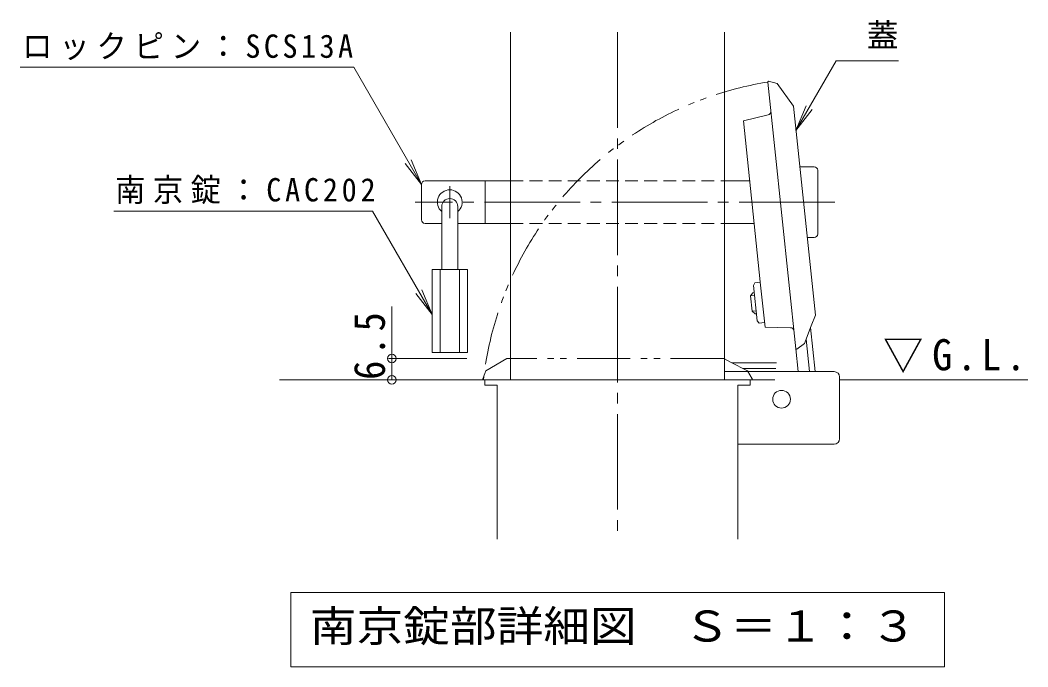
# Model space of a CAD drawing. Units: millimetres on the paper, enlarged 10 times, with parts at other scales. Extents: x -1594 to 1819, y -1371 to 832.
# Drawn here: x 540 to 1489, y -395 to 215 of the extents above; entities that cross this region are included whole.
import ezdxf
from ezdxf.enums import TextEntityAlignment as Align

# ---------------------------------------------------------------- set-up
doc = ezdxf.new("R2010")
doc.units = ezdxf.units.MM
doc.header["$LTSCALE"] = 10
doc.header["$PDMODE"] = 32
doc.header["$PDSIZE"] = 8
for name, pattern in [('CHAIN1', [8, 5, -1, 1, -1]), ('CHAIN2', [12, 9, -1, 1, -1]), ('DASHED1', [1.8, 1.2, -0.6]), ('DOUBLE_CHAIN1', [8.8, 5, -1, 0.6, -0.6, 0.6, -1])]:
    doc.linetypes.add(name, pattern=pattern)
for name, color, linetype, lineweight in [('D-0', 4, 'Continuous', 9), ('D-1', 3, 'Continuous', 9), ('D-4', 7, 'Continuous', 9), ('D-5', 7, 'Continuous', 9), ('D-6', 7, 'Continuous', 9), ('D-9', 7, 'Continuous', 9), ('D-A', 2, 'Continuous', 9), ('D-B', 2, 'Continuous', 9), ('D-E', 4, 'Continuous', 9)]:
    doc.layers.add(name, color=color, linetype=linetype, lineweight=lineweight)
doc.styles.add('ＭＳ ゴシック', font='')
doc.styles.get('ＭＳ ゴシック').set_extended_font_data('MS Gothic')

msp = doc.modelspace()

# ---------------------------------------------------------------- linework, layer by layer
at = {"layer": 'D-0', "color": 7, "linetype": 'CHAIN2'}
for p, q in [((1102.69, 203.19), (1102.69, -274.63)), ((1307.3, 43.05), (911.95, 43.05))]:
    msp.add_line(p, q, dxfattribs=at)
at = {"layer": 'D-0'}
for p, q in [((1270.62, -95.09), (1244.2, 156.24)), ((1245.04, 156.95), (1252.99, 154.79)), ((1252.99, 154.79), (1268.36, 133.63)), ((1289.07, -63.38), (1268.36, 133.63)), ((1244.53, 125.21), (1221.22, 119.78)), ((1289.07, -63.38), (1285.12, -73.66)), ((1265.6, -75.29), (1241.67, -74.82)), ((977.69, -124.4), (1102.69, -124.4)), ((977.69, -124.4), (977.69, -129.4)), ((977.69, -124.4), (977.69, -129.4)), ((989.36, -129.4), (977.69, -129.4)), ((989.36, -129.4), (989.36, -274.63)), ((1019.7, -124.4), (995.53, -124.4)), ((1227.69, -124.4), (1102.69, -124.4)), ((1227.69, -129.4), (1216.02, -129.4)), ((1216.02, -129.4), (1216.02, -274.63)), ((1227.69, -124.4), (1227.69, -129.4))]:
    msp.add_line(p, q, dxfattribs=at)
at = {"layer": 'D-0', "linetype": 'DOUBLE_CHAIN1'}
for p, q in [((978.7, -115.81), (998.46, -104.4)), ((1202.71, -104.4), (998.46, -104.4)), ((1202.71, -104.4), (1209.25, -107.73)), ((975.71, -123.49), (978.7, -115.81)), ((1229.05, -124.4), (976.34, -124.4))]:
    msp.add_line(p, q, dxfattribs=at)
at = {"layer": 'D-0'}
msp.add_lwpolyline([(1221.22, 119.78), (1237.19, -32.2), (1237.21, -32.38)], dxfattribs=at)
at = {"layer": 'D-0', "linetype": 'DOUBLE_CHAIN1'}
msp.add_lwpolyline([(1209.25, -107.73), (1225.09, -115.81), (1229.67, -123.49)], dxfattribs=at)
for centre, radius, start, end in [((1294.56, -159.99), 320.21, 99.0478, 173.61877), ((976.34, -123.73), 0.667, 158.79398, 270)]:
    msp.add_arc(centre, radius, start, end, dxfattribs=at)
at = {"layer": 'D-0'}
for centre, radius, start, end in [((1244.87, 156.31), 0.667, 74.79398, 186), ((1243.77, 128.46), 3.33, 283.12502, 6), ((1265.54, -78.62), 3.33, 6, 88.87498), ((1271.28, -95.02), 0.667, 186, 297.20602), ((1229.05, -123.73), 0.667, 270, 21.20602)]:
    msp.add_arc(centre, radius, start, end, dxfattribs=at)
at = {"layer": 'D-1'}
for p, q in [((1001.86, -124.4), (1001.86, 203.19)), ((1203.52, -124.4), (1203.52, 203.19)), ((1306.86, -116.73), (1203.52, -116.73)), ((1311.86, -180.07), (1311.86, -121.73)), ((1306.86, -185.07), (1216.02, -185.07))]:
    msp.add_line(p, q, dxfattribs=at)
at = {"layer": 'D-1', "color": 4}
for p, q in [((1237.21, -32.38), (1241.67, -74.82)), ((1285.12, -73.66), (1278.75, -90.25)), ((1278.75, -90.25), (1271.59, -95.61))]:
    msp.add_line(p, q, dxfattribs=at)
at = {"layer": 'D-1'}
for centre, start, end in [((1306.86, -121.73), 0, 90), ((1306.86, -180.07), 270, 0)]:
    msp.add_arc(centre, 5, start, end, dxfattribs=at)
at = {"layer": 'D-4'}
for p, q in [((889.94, -55.36), (889.94, -124.4)), ((886.94, -104.4), (960.62, -104.4)), ((886.94, -124.4), (938.5, -124.4))]:
    msp.add_line(p, q, dxfattribs=at)
for p in [(889.94, -104.4), (889.94, -124.4)]:
    msp.add_point(p, dxfattribs=at)
at = {"layer": 'D-5'}
for p, q in [((1270.78, 110.63), (1308.61, 176.15)), ((1308.61, 176.15), (1367.41, 176.15)), ((854.14, 170.18), (539.77, 170.18)), ((917.92, 59.72), (854.14, 170.18)), ((1270.78, 110.63), (1280.35, 133.72)), ((1270.78, 110.63), (1286, 130.46)), ((917.92, 59.72), (902.7, 79.55)), ((917.92, 59.72), (908.35, 82.82)), ((927.92, -62.82), (912.7, -42.98)), ((927.92, -62.82), (918.35, -39.72)), ((794.69, -324.99), (1410.69, -324.99)), ((794.69, -324.99), (794.69, -394.99)), ((1410.69, -324.99), (1410.69, -394.99)), ((794.69, -394.99), (1410.69, -394.99))]:
    msp.add_line(p, q, dxfattribs=at)
msp.add_lwpolyline([(927.92, -62.82), (871.69, 34.45), (628.1, 34.45)], dxfattribs=at)
at = {"layer": 'D-6'}
for p, q in [((1287.92, 76.39), (1274.38, 76.39)), ((1291.25, 13.05), (1291.25, 73.05)), ((917.92, 59.72), (917.92, 26.39)), ((921.25, 63.05), (1001.86, 63.05)), ((977.92, 63.05), (977.92, 23.05)), ((1203.52, 63.05), (1227.18, 63.05)), ((921.25, 23.05), (937.09, 23.05)), ((952.09, 23.05), (1001.86, 23.05)), ((1203.52, 23.05), (1231.39, 23.05)), ((1281.39, 9.72), (1287.92, 9.72))]:
    msp.add_line(p, q, dxfattribs=at)
at = {"layer": 'D-6', "linetype": 'CHAIN1'}
msp.add_line((944.59, 58.11), (944.59, 27.9), dxfattribs=at)
at = {"layer": 'D-6', "linetype": 'DASHED1'}
for p, q in [((1001.86, 63.05), (1203.52, 63.05)), ((1001.86, 23.05), (1203.52, 23.05))]:
    msp.add_line(p, q, dxfattribs=at)
at = {"layer": 'D-6', "color": 2}
for p, q in [((1230.22, -42.34), (1227.84, -45.27)), ((1227.84, -45.27), (1231.82, -44.85)), ((1229.38, -59.85), (1227.84, -45.27)), ((1230.22, -42.34), (1231.54, -42.2)), ((1229.38, -59.85), (1233.35, -59.44)), ((1232.31, -62.23), (1229.38, -59.85)), ((1232.31, -62.23), (1233.63, -62.09)), ((1288.98, -116.73), (1284.6, -75.03))]:
    msp.add_line(p, q, dxfattribs=at)
at = {"layer": 'D-6', "color": 2, "linetype": 'DOUBLE_CHAIN1'}
msp.add_line((1252.5, -108.4), (1210.56, -108.4), dxfattribs=at)
at = {"layer": 'D-6', "color": 6}
for p, q in [((977.69, -124.4), (784.16, -124.4)), ((1311.86, -124.4), (1489.28, -124.4))]:
    msp.add_line(p, q, dxfattribs=at)
at = {"layer": 'D-6'}
for centre, radius, start, end in [((1287.92, 73.05), 3.33, 0, 90), ((921.25, 59.72), 3.33, 90, 180), ((944.59, 43.05), 11.67, 310.00777, 229.99527), ((921.25, 26.39), 3.33, 180, 270), ((1287.92, 13.05), 3.33, 270, 0)]:
    msp.add_arc(centre, radius, start, end, dxfattribs=at)
at = {"layer": 'D-9'}
for p, q in [((1283.62, -116.73), (1280.39, -85.98)), ((1272.89, -116.73), (1270.62, -95.09))]:
    msp.add_line(p, q, dxfattribs=at)
at = {"layer": 'D-9', "linetype": 'DOUBLE_CHAIN1'}
for p, q in [((1251.93, -113.73), (1221.02, -113.73)), ((1250.81, -124.4), (1229.05, -124.4))]:
    msp.add_line(p, q, dxfattribs=at)
at = {"layer": 'D-A'}
for p, q in [((937.09, 38.89), (937.09, -20.28)), ((952.09, 38.89), (952.09, -20.28)), ((961.25, -20.28), (927.92, -20.28)), ((927.92, -20.28), (927.92, -98.61)), ((935.42, -20.28), (935.42, -98.61)), ((953.75, -20.28), (953.75, -98.61))]:
    msp.add_line(p, q, dxfattribs=at)
msp.add_lwpolyline([(961.25, -20.28), (961.25, -98.61), (927.92, -98.61)], dxfattribs=at)
msp.add_arc((944.59, 38.89), 7.5, 0, 180, dxfattribs=at)
at = {"layer": 'D-B'}
for p, q in [((1230.85, -35.57), (1232.02, -32.93)), ((1230.85, -35.57), (1234.33, -68.72)), ((1232.02, -32.93), (1237.21, -32.38)), ((1234.33, -68.72), (1236.03, -71.05)), ((1236.03, -71.05), (1241.22, -70.51))]:
    msp.add_line(p, q, dxfattribs=at)
at = {"layer": 'D-E'}
msp.add_circle((1257.19, -142.73), 8.33, dxfattribs=at)

# ---------------------------------------------------------------- texts
at = {"layer": 'D-4', "color": 2, "insert": (883.94, -124.4), "char_height": 29.33, "attachment_point": 7, "rotation": 90, "style": 'ＭＳ ゴシック'}
msp.add_mtext('\\T1.27;\\W0.9;6.5', dxfattribs=at)
at = {"layer": 'D-4', "color": 2, "insert": (1352.75, -118.06), "char_height": 29.33, "attachment_point": 7, "style": 'ＭＳ ゴシック'}
msp.add_mtext('\\T1.22;\\W0.95;▽G.L.', dxfattribs=at)
at = {"layer": 'D-5', "style": 'ＭＳ ゴシック'}
msp.add_text('蓋', height=21.99, dxfattribs=at).set_placement((1337.41, 182.82), align=Align.BOTTOM_LEFT)
at = {"layer": 'D-5', "color": 2, "style": 'ＭＳ ゴシック', "width": 1.1}
msp.add_text('南京錠部詳細図\u3000Ｓ＝１：３', height=29.33, dxfattribs=at).set_placement((812.69, -379.99), align=Align.BOTTOM_LEFT)
at = {"layer": 'D-5', "char_height": 21.99, "attachment_point": 7, "style": 'ＭＳ ゴシック'}
for s, insert in [('\\T1.23;\\W0.95;ロックピン：SCS13A', (541.64, 176.85)), ('\\T1.25;\\W0.95;南京錠：CAC202', (629.19, 41.12))]:
    msp.add_mtext(s, dxfattribs=dict(at, insert=insert))

doc.saveas('drawing.dxf')
